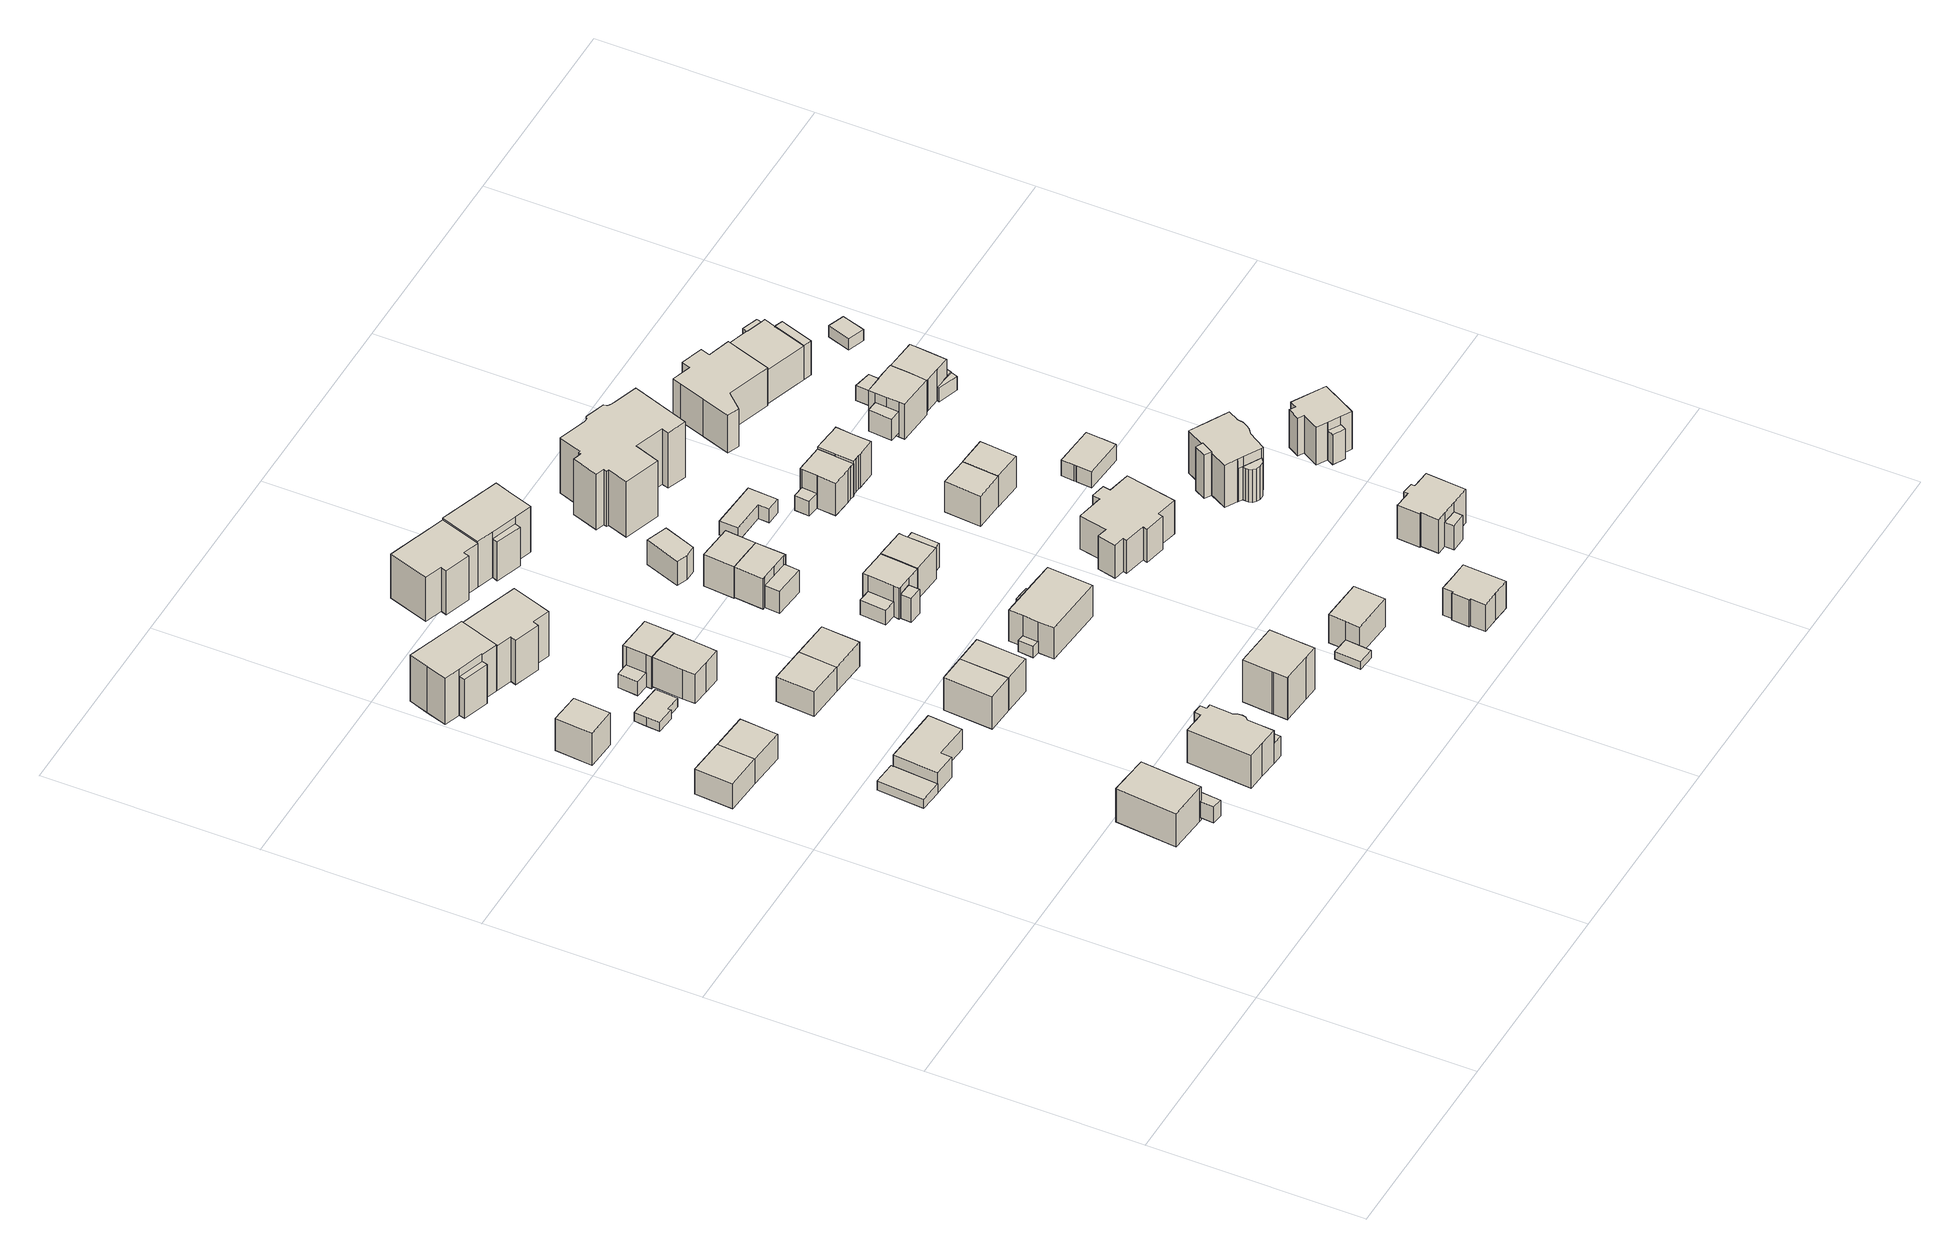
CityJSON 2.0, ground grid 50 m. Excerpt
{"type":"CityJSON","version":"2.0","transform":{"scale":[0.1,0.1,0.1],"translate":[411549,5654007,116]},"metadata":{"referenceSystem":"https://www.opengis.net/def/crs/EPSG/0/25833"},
"CityObjects":{
"building1":{"type":"Building","attributes":{"Dachtyp_tdc":"tdcGableRoof","Gemeindeschluessel":14612000,"Dachneigung":53.79,"QualitaetDacherkennung":85,"Geometrietyp2DReferenz":"3000","measuredHeight":12.22,"function":"31001_9998","roofType":"3100"},"geometry":[{"type":"Solid","lod":"1","boundaries":[[[[0,1,2,3,4,5]],[[6,7,8,9,10,11]],[[5,7,6,0]],[[4,8,7,5]],[[3,9,8,4]],[[2,10,9,3]],[[1,11,10,2]],[[0,6,11,1]]]]}]},
"building2":{"type":"Building","attributes":{"Dachtyp_tdc":"tdcPolyFlatRoof","Gemeindeschluessel":14612000,"Dachneigung":26.45,"QualitaetDacherkennung":61,"Geometrietyp2DReferenz":"3000","measuredHeight":5.01,"function":"31001_9998","roofType":"2100"},"geometry":[{"type":"Solid","lod":"1","boundaries":[[[[12,13,14,15,16,17]],[[18,19,20,21,22,23]],[[17,19,18,12]],[[16,20,19,17]],[[15,21,20,16]],[[14,22,21,15]],[[13,23,22,14]],[[12,18,23,13]]]]}]},
"building3":{"type":"Building","attributes":{"Dachtyp_tdc":"tdcGableRoof","Gemeindeschluessel":14612000,"Dachneigung":49.92,"QualitaetDacherkennung":57,"Geometrietyp2DReferenz":"3000","measuredHeight":9.29,"function":"31001_9998","roofType":"3100"},"geometry":[{"type":"Solid","lod":"1","boundaries":[[[[24,25,26,27]],[[28,29,30,31]],[[27,29,28,24]],[[26,30,29,27]],[[25,31,30,26]],[[24,28,31,25]]]]}]},
"building4":{"type":"Building","attributes":{"Dachtyp_tdc":"tdcPolyFlatRoof","Gemeindeschluessel":14612000,"Dachneigung":0,"QualitaetDacherkennung":80,"Geometrietyp2DReferenz":"3000","measuredHeight":2.48,"function":"31001_9998","roofType":"1000"},"geometry":[{"type":"Solid","lod":"1","boundaries":[[[[32,33,34,35,36]],[[37,38,39,40,41]],[[36,38,37,32]],[[35,39,38,36]],[[34,40,39,35]],[[33,41,40,34]],[[32,37,41,33]]]]}]},
"building5":{"type":"Building","attributes":{"Dachtyp_tdc":"tdcGableRoof","Gemeindeschluessel":14612000,"Dachneigung":51.14,"QualitaetDacherkennung":49,"Geometrietyp2DReferenz":"3000","measuredHeight":9.38,"function":"31001_9998","roofType":"3100"},"geometry":[{"type":"Solid","lod":"1","boundaries":[[[[42,43,44,45]],[[31,46,47,28]],[[45,46,31,42]],[[44,47,46,45]],[[43,28,47,44]],[[42,31,28,43]]]]}]},
"building6":{"type":"Building","attributes":{"Dachtyp_tdc":"tdcGableRoof","Gemeindeschluessel":14612000,"Dachneigung":45.29,"QualitaetDacherkennung":80,"Geometrietyp2DReferenz":"3000","measuredHeight":10.96,"function":"31001_9998","roofType":"3100"},"geometry":[{"type":"Solid","lod":"1","boundaries":[[[[48,49,50,51]],[[52,53,54,55]],[[51,53,52,48]],[[50,54,53,51]],[[49,55,54,50]],[[48,52,55,49]]]]}]},
"building7":{"type":"Building","attributes":{"Dachtyp_tdc":"tdcPolyFlatRoof","Gemeindeschluessel":14612000,"Dachneigung":0,"QualitaetDacherkennung":83,"Geometrietyp2DReferenz":"3000","measuredHeight":5.43,"function":"31001_9998","roofType":"1000"},"geometry":[{"type":"Solid","lod":"1","boundaries":[[[[56,57,58,59,60,61]],[[62,63,64,65,66,67]],[[61,63,62,56]],[[60,64,63,61]],[[59,65,64,60]],[[58,66,65,59]],[[57,67,66,58]],[[56,62,67,57]]]]}]},
"building8":{"type":"Building","attributes":{"Gemeindeschluessel":14612000,"Geometrietyp2DReferenz":"3000","function":"31001_9998","roofType":"9999"},"children":["building8-1","building8-2"]},
"building8-1":{"type":"BuildingPart","attributes":{"Dachtyp_tdc":"tdcPolyFlatRoof","Dachneigung":0,"QualitaetDacherkennung":65,"Geometrietyp2DReferenz":"3000","measuredHeight":5.48,"roofType":"1000"},"parents":["building8"],"geometry":[{"type":"Solid","lod":"1","boundaries":[[[[68,69,70,71]],[[72,73,74,75]],[[71,73,72,68]],[[70,74,73,71]],[[69,75,74,70]],[[68,72,75,69]]]]}]},
"building8-2":{"type":"BuildingPart","attributes":{"Dachtyp_tdc":"tdcGableRoof","Dachneigung":52.62,"QualitaetDacherkennung":82,"Geometrietyp2DReferenz":"3000","measuredHeight":12.32,"roofType":"3100"},"parents":["building8"],"geometry":[{"type":"Solid","lod":"1","boundaries":[[[[76,77,78,79,80,81,82,83,84,85,86,87,88,89,90,91]],[[92,93,94,95,96,97,98,99,72,75,100,101,102,103,104,105]],[[91,93,92,76]],[[90,94,93,91]],[[89,95,94,90]],[[88,96,95,89]],[[87,97,96,88]],[[86,98,97,87]],[[85,99,98,86]],[[84,72,99,85]],[[83,75,72,84]],[[82,100,75,83]],[[81,101,100,82]],[[80,102,101,81]],[[79,103,102,80]],[[78,104,103,79]],[[77,105,104,78]],[[76,92,105,77]]]]}]},
"building9":{"type":"Building","attributes":{"Gemeindeschluessel":14612000,"Geometrietyp2DReferenz":"3000","function":"31001_9998","roofType":"9999"},"children":["building9-1","building9-2"]},
"building9-1":{"type":"BuildingPart","attributes":{"Dachtyp_tdc":"tdcGableRoof","Dachneigung":35.6,"QualitaetDacherkennung":78,"Geometrietyp2DReferenz":"3000","measuredHeight":14.35,"roofType":"3100"},"parents":["building9"],"geometry":[{"type":"Solid","lod":"1","boundaries":[[[[106,107,108,109,110,111,112,113,114]],[[115,116,117,118,119,120,121,122,123]],[[114,116,115,106]],[[113,117,116,114]],[[112,118,117,113]],[[111,119,118,112]],[[110,120,119,111]],[[109,121,120,110]],[[108,122,121,109]],[[107,123,122,108]],[[106,115,123,107]]]]}]},
"building9-2":{"type":"BuildingPart","attributes":{"Dachtyp_tdc":"tdcFreeFormRoof","Dachneigung":43.05,"QualitaetDacherkennung":16,"Geometrietyp2DReferenz":"3000","measuredHeight":10.93,"roofType":"5000"},"parents":["building9"],"geometry":[{"type":"Solid","lod":"1","boundaries":[[[[124,125,126,127,128]],[[123,129,130,116,115]],[[128,129,123,124]],[[127,130,129,128]],[[126,116,130,127]],[[125,115,116,126]],[[124,123,115,125]]]]}]},
"building10":{"type":"Building","attributes":{"Dachtyp_tdc":"tdcGableRoof","Gemeindeschluessel":14612000,"Dachneigung":24.31,"QualitaetDacherkennung":73,"Geometrietyp2DReferenz":"3000","measuredHeight":3.1,"function":"31001_9998","roofType":"3100"},"geometry":[{"type":"Solid","lod":"1","boundaries":[[[[131,132,133,134,135,136,137,138]],[[139,140,141,142,143,144,145,146]],[[138,140,139,131]],[[137,141,140,138]],[[136,142,141,137]],[[135,143,142,136]],[[134,144,143,135]],[[133,145,144,134]],[[132,146,145,133]],[[131,139,146,132]]]]}]},
"building11":{"type":"Building","attributes":{"Dachtyp_tdc":"tdcPolyFlatRoof","Gemeindeschluessel":14612000,"Dachneigung":0,"QualitaetDacherkennung":54,"Geometrietyp2DReferenz":"3000","measuredHeight":8.8,"function":"31001_9998","roofType":"1000"},"geometry":[{"type":"Solid","lod":"1","boundaries":[[[[147,148,149,150]],[[151,152,153,154]],[[150,152,151,147]],[[149,153,152,150]],[[148,154,153,149]],[[147,151,154,148]]]]}]},
"building12":{"type":"Building","attributes":{"Dachtyp_tdc":"tdcGableRoof","Gemeindeschluessel":14612000,"Dachneigung":48.88,"QualitaetDacherkennung":56,"Geometrietyp2DReferenz":"3000","measuredHeight":9.23,"function":"31001_9998","roofType":"3100"},"geometry":[{"type":"Solid","lod":"1","boundaries":[[[[155,156,157,158]],[[159,160,161,162]],[[158,160,159,155]],[[157,161,160,158]],[[156,162,161,157]],[[155,159,162,156]]]]}]},
"building13":{"type":"Building","attributes":{"Dachtyp_tdc":"tdcGableRoof","Gemeindeschluessel":14612000,"Dachneigung":45.02,"QualitaetDacherkennung":66,"Geometrietyp2DReferenz":"3000","measuredHeight":10.17,"function":"31001_9998","roofType":"3100"},"geometry":[{"type":"Solid","lod":"1","boundaries":[[[[163,164,165,166,167,168,169,170]],[[171,172,173,174,175,176,177,178]],[[170,172,171,163]],[[169,173,172,170]],[[168,174,173,169]],[[167,175,174,168]],[[166,176,175,167]],[[165,177,176,166]],[[164,178,177,165]],[[163,171,178,164]]]]}]},
"building14":{"type":"Building","attributes":{"Dachtyp_tdc":"tdcFreeFormRoof","Gemeindeschluessel":14612000,"Dachneigung":35.38,"QualitaetDacherkennung":71,"Geometrietyp2DReferenz":"3000","measuredHeight":14.35,"function":"31001_9998","roofType":"5000"},"geometry":[{"type":"Solid","lod":"1","boundaries":[[[[179,180,181,182,183,184,185,186]],[[120,187,188,189,190,191,192,122]],[[186,187,120,179]],[[185,188,187,186]],[[184,189,188,185]],[[183,190,189,184]],[[182,191,190,183]],[[181,192,191,182]],[[180,122,192,181]],[[179,120,122,180]]]]}]},
"building15":{"type":"Building","attributes":{"Gemeindeschluessel":14612000,"Geometrietyp2DReferenz":"3000","function":"31001_9998","roofType":"9999"},"children":["building15-1","building15-2"]},
"building15-1":{"type":"BuildingPart","attributes":{"Dachtyp_tdc":"tdcPolyFlatRoof","Dachneigung":0,"QualitaetDacherkennung":78,"Geometrietyp2DReferenz":"3000","measuredHeight":3.63,"roofType":"1000"},"parents":["building15"],"geometry":[{"type":"Solid","lod":"1","boundaries":[[[[193,194,195,196]],[[197,198,199,200]],[[196,198,197,193]],[[195,199,198,196]],[[194,200,199,195]],[[193,197,200,194]]]]}]},
"building15-2":{"type":"BuildingPart","attributes":{"Dachtyp_tdc":"tdcGableRoof","Dachneigung":45.47,"QualitaetDacherkennung":82,"Geometrietyp2DReferenz":"3000","measuredHeight":10.78,"roofType":"3100"},"parents":["building15"],"geometry":[{"type":"Solid","lod":"1","boundaries":[[[[201,202,203,204,205,206]],[[200,207,208,209,210,197]],[[206,207,200,201]],[[205,208,207,206]],[[204,209,208,205]],[[203,210,209,204]],[[202,197,210,203]],[[201,200,197,202]]]]}]},
"building16":{"type":"Building","attributes":{"Dachtyp_tdc":"tdcPolyFlatRoof","Gemeindeschluessel":14612000,"Dachneigung":0,"QualitaetDacherkennung":52,"Geometrietyp2DReferenz":"3000","measuredHeight":8.8,"function":"31001_9998","roofType":"1000"},"geometry":[{"type":"Solid","lod":"1","boundaries":[[[[211,147,150,212]],[[213,214,152,151]],[[212,214,213,211]],[[150,152,214,212]],[[147,151,152,150]],[[211,213,151,147]]]]}]},
"building17":{"type":"Building","attributes":{"Dachtyp_tdc":"tdcGableRoof","Gemeindeschluessel":14612000,"Dachneigung":11.8,"QualitaetDacherkennung":60,"Geometrietyp2DReferenz":"3000","measuredHeight":12.01,"function":"31001_9998","roofType":"3100"},"geometry":[{"type":"Solid","lod":"1","boundaries":[[[[215,216,217,218,219,220,221,222,223,224]],[[225,226,227,228,229,230,231,232,233,234]],[[224,226,225,215]],[[223,227,226,224]],[[222,228,227,223]],[[221,229,228,222]],[[220,230,229,221]],[[219,231,230,220]],[[218,232,231,219]],[[217,233,232,218]],[[216,234,233,217]],[[215,225,234,216]]]]}]},
"building18":{"type":"Building","attributes":{"Dachtyp_tdc":"tdcGableRoof","Gemeindeschluessel":14612000,"Dachneigung":49.53,"QualitaetDacherkennung":51,"Geometrietyp2DReferenz":"3000","measuredHeight":9.2,"function":"31001_9998","roofType":"3100"},"geometry":[{"type":"Solid","lod":"1","boundaries":[[[[156,155,235,236]],[[162,237,238,159]],[[236,237,162,156]],[[235,238,237,236]],[[155,159,238,235]],[[156,162,159,155]]]]}]},
"building19":{"type":"Building","attributes":{"Dachtyp_tdc":"tdcPolyFlatRoof","Gemeindeschluessel":14612000,"Dachneigung":0,"QualitaetDacherkennung":90,"Geometrietyp2DReferenz":"3000","measuredHeight":2.01,"function":"31001_9998","roofType":"1000"},"geometry":[{"type":"Solid","lod":"1","boundaries":[[[[239,240,241,242,243]],[[244,245,246,247,248]],[[243,245,244,239]],[[242,246,245,243]],[[241,247,246,242]],[[240,248,247,241]],[[239,244,248,240]]]]}]},
"building20":{"type":"Building","attributes":{"Dachtyp_tdc":"tdcFreeFormRoof","Gemeindeschluessel":14612000,"Dachneigung":35.15,"QualitaetDacherkennung":72,"Geometrietyp2DReferenz":"3000","measuredHeight":14.2,"function":"31001_9998","roofType":"5000"},"geometry":[{"type":"Solid","lod":"1","boundaries":[[[[249,250,251,252,253,254,255,256]],[[257,258,259,260,261,262,263,264]],[[256,258,257,249]],[[255,259,258,256]],[[254,260,259,255]],[[253,261,260,254]],[[252,262,261,253]],[[251,263,262,252]],[[250,264,263,251]],[[249,257,264,250]]]]}]},
"building21":{"type":"Building","attributes":{"Gemeindeschluessel":14612000,"Geometrietyp2DReferenz":"3000","function":"31001_9998","roofType":"9999"},"children":["building21-1","building21-2","building21-3"]},
"building21-1":{"type":"BuildingPart","attributes":{"Dachtyp_tdc":"tdcGableRoof","Dachneigung":18.6,"QualitaetDacherkennung":39,"Geometrietyp2DReferenz":"3000","measuredHeight":4.68,"roofType":"3100"},"parents":["building21"],"geometry":[{"type":"Solid","lod":"1","boundaries":[[[[265,266,267,268,269,270,271,272]],[[273,274,275,276,277,278,279,280]],[[272,274,273,265]],[[271,275,274,272]],[[270,276,275,271]],[[269,277,276,270]],[[268,278,277,269]],[[267,279,278,268]],[[266,280,279,267]],[[265,273,280,266]]]]}]},
"building21-2":{"type":"BuildingPart","attributes":{"Dachtyp_tdc":"tdcHipRoof","Dachneigung":37.77,"QualitaetDacherkennung":78,"Geometrietyp2DReferenz":"3000","measuredHeight":10.48,"roofType":"3200"},"parents":["building21"],"geometry":[{"type":"Solid","lod":"1","boundaries":[[[[281,282,283,284,285,286,287,288]],[[278,289,290,291,292,293,294,280]],[[287,289,278,288]],[[286,290,289,287]],[[285,291,290,286]],[[284,292,291,285]],[[283,293,292,284]],[[282,294,293,283]],[[281,280,294,282]],[[288,278,280,281]]]]}]},
"building21-3":{"type":"BuildingPart","attributes":{"Dachtyp_tdc":"tdcPolyFlatRoof","Dachneigung":0,"QualitaetDacherkennung":73,"Geometrietyp2DReferenz":"3000","measuredHeight":3.02,"roofType":"1000"},"parents":["building21"],"geometry":[{"type":"Solid","lod":"1","boundaries":[[[[295,296,297,298]],[[299,300,293,292]],[[298,300,299,295]],[[297,293,300,298]],[[296,292,293,297]],[[295,299,292,296]]]]}]},
"building22":{"type":"Building","attributes":{"Dachtyp_tdc":"tdcFreeFormRoof","Gemeindeschluessel":14612000,"Dachneigung":44.25,"QualitaetDacherkennung":89,"Geometrietyp2DReferenz":"3000","measuredHeight":9.63,"function":"31001_9998","roofType":"5000"},"geometry":[{"type":"Solid","lod":"1","boundaries":[[[[301,302,303,304,305]],[[306,307,308,309,310]],[[305,307,306,301]],[[304,308,307,305]],[[303,309,308,304]],[[302,310,309,303]],[[301,306,310,302]]]]}]},
"building23":{"type":"Building","attributes":{"Dachtyp_tdc":"tdcPolyFlatRoof","Gemeindeschluessel":14612000,"Dachneigung":0,"QualitaetDacherkennung":84,"Geometrietyp2DReferenz":"3000","measuredHeight":4.03,"function":"31001_9998","roofType":"1000"},"geometry":[{"type":"Solid","lod":"1","boundaries":[[[[311,312,313,314]],[[315,316,317,318]],[[314,316,315,311]],[[313,317,316,314]],[[312,318,317,313]],[[311,315,318,312]]]]}]},
"building24":{"type":"Building","attributes":{"Gemeindeschluessel":14612000,"Geometrietyp2DReferenz":"3000","function":"31001_9998","roofType":"9999"},"children":["building24-1","building24-2"]},
"building24-1":{"type":"BuildingPart","attributes":{"Dachtyp_tdc":"tdcPolyFlatRoof","Dachneigung":7.79,"QualitaetDacherkennung":82,"Geometrietyp2DReferenz":"3000","measuredHeight":6.69,"roofType":"2100"},"parents":["building24"],"geometry":[{"type":"Solid","lod":"1","boundaries":[[[[319,320,321,322]],[[323,324,325,326]],[[322,324,323,319]],[[321,325,324,322]],[[320,326,325,321]],[[319,323,326,320]]]]}]},
"building24-2":{"type":"BuildingPart","attributes":{"Dachtyp_tdc":"tdcGableRoof","Dachneigung":45.52,"QualitaetDacherkennung":82,"Geometrietyp2DReferenz":"3000","measuredHeight":10.55,"roofType":"3100"},"parents":["building24"],"geometry":[{"type":"Solid","lod":"1","boundaries":[[[[327,328,329,330,331,332,333,334]],[[323,326,335,316,315,336,337,338]],[[334,326,323,327]],[[333,335,326,334]],[[332,316,335,333]],[[331,315,316,332]],[[330,336,315,331]],[[329,337,336,330]],[[328,338,337,329]],[[327,323,338,328]]]]}]},
"building25":{"type":"Building","attributes":{"Gemeindeschluessel":14612000,"Geometrietyp2DReferenz":"3000","function":"31001_9998","roofType":"9999"},"children":["building25-1","building25-2"]},
"building25-1":{"type":"BuildingPart","attributes":{"Dachtyp_tdc":"tdcGableRoof","Dachneigung":45.27,"QualitaetDacherkennung":86,"Geometrietyp2DReferenz":"3000","measuredHeight":10.41,"roofType":"3100"},"parents":["building25"],"geometry":[{"type":"Solid","lod":"1","boundaries":[[[[339,340,341,342,343,344,345,346]],[[347,348,349,350,351,352,353,354]],[[346,348,347,339]],[[345,349,348,346]],[[344,350,349,345]],[[343,351,350,344]],[[342,352,351,343]],[[341,353,352,342]],[[340,354,353,341]],[[339,347,354,340]]]]}]},
"building25-2":{"type":"BuildingPart","attributes":{"Dachtyp_tdc":"tdcPolyFlatRoof","Dachneigung":0,"QualitaetDacherkennung":53,"Geometrietyp2DReferenz":"3000","measuredHeight":5.99,"roofType":"1000"},"parents":["building25"],"geometry":[{"type":"Solid","lod":"1","boundaries":[[[[355,356,357,358]],[[352,359,360,354]],[[357,359,352,358]],[[356,360,359,357]],[[355,354,360,356]],[[358,352,354,355]]]]}]},
"building26":{"type":"Building","attributes":{"Gemeindeschluessel":14612000,"Geometrietyp2DReferenz":"3000","function":"31001_9998","roofType":"9999"},"children":["building26-1","building26-2"]},
"building26-1":{"type":"BuildingPart","attributes":{"Dachtyp_tdc":"tdcFreeFormRoof","Dachneigung":45.77,"QualitaetDacherkennung":17,"Geometrietyp2DReferenz":"3000","measuredHeight":10.85,"roofType":"5000"},"parents":["building26"],"geometry":[{"type":"Solid","lod":"1","boundaries":[[[[361,362,363,364]],[[365,366,367,368]],[[364,366,365,361]],[[363,367,366,364]],[[362,368,367,363]],[[361,365,368,362]]]]}]},
"building26-2":{"type":"BuildingPart","attributes":{"Dachtyp_tdc":"tdcGableRoof","Dachneigung":35.61,"QualitaetDacherkennung":76,"Geometrietyp2DReferenz":"3000","measuredHeight":14.24,"roofType":"3100"},"parents":["building26"],"geometry":[{"type":"Solid","lod":"1","boundaries":[[[[369,370,371,372,373,374,375,376]],[[368,257,377,264,378,379,380,365]],[[376,368,365,369]],[[375,257,368,376]],[[374,377,257,375]],[[373,264,377,374]],[[372,378,264,373]],[[371,379,378,372]],[[370,380,379,371]],[[369,365,380,370]]]]}]},
"building27":{"type":"Building","attributes":{"Dachtyp_tdc":"tdcGableRoof","Gemeindeschluessel":14612000,"Dachneigung":45.57,"QualitaetDacherkennung":78,"Geometrietyp2DReferenz":"3000","measuredHeight":10.65,"function":"31001_9998","roofType":"3100"},"geometry":[{"type":"Solid","lod":"1","boundaries":[[[[346,344,381,382]],[[383,384,385,386]],[[382,384,383,346]],[[381,385,384,382]],[[344,386,385,381]],[[346,383,386,344]]]]}]},
"building28":{"type":"Building","attributes":{"Dachtyp_tdc":"tdcGableRoof","Gemeindeschluessel":14612000,"Dachneigung":51.76,"QualitaetDacherkennung":92,"Geometrietyp2DReferenz":"3000","measuredHeight":10.17,"function":"31001_9998","roofType":"3100"},"geometry":[{"type":"Solid","lod":"1","boundaries":[[[[387,388,389,390,391,392,393,394,395,396]],[[397,398,399,400,401,402,403,404,405,406]],[[396,398,397,387]],[[395,399,398,396]],[[394,400,399,395]],[[393,401,400,394]],[[392,402,401,393]],[[391,403,402,392]],[[390,404,403,391]],[[389,405,404,390]],[[388,406,405,389]],[[387,397,406,388]]]]}]},
"building29":{"type":"Building","attributes":{"Dachtyp_tdc":"tdcFreeFormRoof","Gemeindeschluessel":14612000,"Dachneigung":57.82,"QualitaetDacherkennung":6,"Geometrietyp2DReferenz":"3000","measuredHeight":10.68,"function":"31001_9998","roofType":"5000"},"geometry":[{"type":"Solid","lod":"1","boundaries":[[[[407,408,409,410,411]],[[412,413,414,415,416]],[[411,413,412,407]],[[410,414,413,411]],[[409,415,414,410]],[[408,416,415,409]],[[407,412,416,408]]]]}]},
"building30":{"type":"Building","attributes":{"Gemeindeschluessel":14612000,"Geometrietyp2DReferenz":"3000","function":"31001_9998","roofType":"9999"},"children":["building30-1","building30-2"]},
"building30-1":{"type":"BuildingPart","attributes":{"Dachtyp_tdc":"tdcPolyFlatRoof","Dachneigung":4.52,"QualitaetDacherkennung":73,"Geometrietyp2DReferenz":"3000","measuredHeight":6.61,"roofType":"2100"},"parents":["building30"],"geometry":[{"type":"Solid","lod":"1","boundaries":[[[[417,418,419,420]],[[421,422,423,424]],[[420,422,421,417]],[[419,423,422,420]],[[418,424,423,419]],[[417,421,424,418]]]]}]},
"building30-2":{"type":"BuildingPart","attributes":{"Dachtyp_tdc":"tdcGableRoof","Dachneigung":43.46,"QualitaetDacherkennung":81,"Geometrietyp2DReferenz":"3000","measuredHeight":10.52,"roofType":"3100"},"parents":["building30"],"geometry":[{"type":"Solid","lod":"1","boundaries":[[[[425,426,427,428,429,430,431,432]],[[433,338,434,337,435,423,436,422]],[[432,338,433,425]],[[431,434,338,432]],[[430,337,434,431]],[[429,435,337,430]],[[428,423,435,429]],[[427,436,423,428]],[[426,422,436,427]],[[425,433,422,426]]]]}]},
"building31":{"type":"Building","attributes":{"Dachtyp_tdc":"tdcFreeFormRoof","Gemeindeschluessel":14612000,"Dachneigung":40.37,"QualitaetDacherkennung":53,"Geometrietyp2DReferenz":"3000","measuredHeight":11.63,"function":"31001_9998","roofType":"5000"},"geometry":[{"type":"Solid","lod":"1","boundaries":[[[[437,438,439,440,441,442,443,444,445,446,447,448,449,450,451,452]],[[453,454,455,456,457,458,459,460,461,462,463,464,465,466,467,468]],[[452,454,453,437]],[[451,455,454,452]],[[450,456,455,451]],[[449,457,456,450]],[[448,458,457,449]],[[447,459,458,448]],[[446,460,459,447]],[[445,461,460,446]],[[444,462,461,445]],[[443,463,462,444]],[[442,464,463,443]],[[441,465,464,442]],[[440,466,465,441]],[[439,467,466,440]],[[438,468,467,439]],[[437,453,468,438]]]]}]},
"building32":{"type":"Building","attributes":{"Dachtyp_tdc":"tdcFreeFormRoof","Gemeindeschluessel":14612000,"Dachneigung":48.55,"QualitaetDacherkennung":12,"Geometrietyp2DReferenz":"3000","measuredHeight":4.95,"function":"31001_9998","roofType":"5000"},"geometry":[{"type":"Solid","lod":"1","boundaries":[[[[469,470,471,472,473,474]],[[475,476,477,478,479,480]],[[474,476,475,469]],[[473,477,476,474]],[[472,478,477,473]],[[471,479,478,472]],[[470,480,479,471]],[[469,475,480,470]]]]}]},
"building33":{"type":"Building","attributes":{"Dachtyp_tdc":"tdcFreeFormRoof","Gemeindeschluessel":14612000,"Dachneigung":39.3,"QualitaetDacherkennung":33,"Geometrietyp2DReferenz":"3000","measuredHeight":17.76,"function":"31001_9998","roofType":"5000"},"geometry":[{"type":"Solid","lod":"1","boundaries":[[[[481,482,483,484,485,486,487,488,489,490,491,492,493,494,495,496,497,498,499,500,501,502]],[[503,504,505,506,507,508,509,510,511,512,513,514,515,516,517,518,519,520,521,522,523,524]],[[502,504,503,481]],[[501,505,504,502]],[[500,506,505,501]],[[499,507,506,500]],[[498,508,507,499]],[[497,509,508,498]],[[496,510,509,497]],[[495,511,510,496]],[[494,512,511,495]],[[493,513,512,494]],[[492,514,513,493]],[[491,515,514,492]],[[490,516,515,491]],[[489,517,516,490]],[[488,518,517,489]],[[487,519,518,488]],[[486,520,519,487]],[[485,521,520,486]],[[484,522,521,485]],[[483,523,522,484]],[[482,524,523,483]],[[481,503,524,482]]]]}]},
"building34":{"type":"Building","attributes":{"Gemeindeschluessel":14612000,"Geometrietyp2DReferenz":"3000","function":"31001_9998","roofType":"9999"},"children":["building34-1","building34-2"]},
"building34-1":{"type":"BuildingPart","attributes":{"Dachtyp_tdc":"tdcGableRoof","Dachneigung":38.84,"QualitaetDacherkennung":16,"Geometrietyp2DReferenz":"3000","measuredHeight":7.66,"roofType":"3100"},"parents":["building34"],"geometry":[{"type":"Solid","lod":"1","boundaries":[[[[525,526,527,528]],[[529,530,531,532]],[[528,530,529,525]],[[527,531,530,528]],[[526,532,531,527]],[[525,529,532,526]]]]}]},
"building34-2":{"type":"BuildingPart","attributes":{"Dachtyp_tdc":"tdcHipRoof","Dachneigung":34.41,"QualitaetDacherkennung":76,"Geometrietyp2DReferenz":"3000","measuredHeight":11.05,"roofType":"3200"},"parents":["building34"],"geometry":[{"type":"Solid","lod":"1","boundaries":[[[[533,534,535,536,537,538,539,540,541,542,543,544,545]],[[532,546,547,548,549,550,551,552,553,554,555,556,529]],[[544,546,532,545]],[[543,547,546,544]],[[542,548,547,543]],[[541,549,548,542]],[[540,550,549,541]],[[539,551,550,540]],[[538,552,551,539]],[[537,553,552,538]],[[536,554,553,537]],[[535,555,554,536]],[[534,556,555,535]],[[533,529,556,534]],[[545,532,529,533]]]]}]},
"building35":{"type":"Building","attributes":{"Gemeindeschluessel":14612000,"Geometrietyp2DReferenz":"3000","function":"31001_9998","roofType":"9999"},"children":["building35-1","building35-2"]},
"building35-1":{"type":"BuildingPart","attributes":{"Dachtyp_tdc":"tdcGableRoof","Dachneigung":45.02,"QualitaetDacherkennung":83,"Geometrietyp2DReferenz":"3000","measuredHeight":10.95,"roofType":"3100"},"parents":["building35"],"geometry":[{"type":"Solid","lod":"1","boundaries":[[[[557,558,559,560,561,562,563,564,565,566,567]],[[568,569,570,571,572,573,574,575,576,577,578]],[[567,569,568,557]],[[566,570,569,567]],[[565,571,570,566]],[[564,572,571,565]],[[563,573,572,564]],[[562,574,573,563]],[[561,575,574,562]],[[560,576,575,561]],[[559,577,576,560]],[[558,578,577,559]],[[557,568,578,558]]]]}]},
"building35-2":{"type":"BuildingPart","attributes":{"Dachtyp_tdc":"tdcPolyFlatRoof","Dachneigung":0,"QualitaetDacherkennung":62,"Geometrietyp2DReferenz":"3000","measuredHeight":3.99,"roofType":"1000"},"parents":["building35"],"geometry":[{"type":"Solid","lod":"1","boundaries":[[[[579,580,581,582]],[[571,583,584,572]],[[581,583,571,582]],[[580,584,583,581]],[[579,572,584,580]],[[582,571,572,579]]]]}]},
"building36":{"type":"Building","attributes":{"Dachtyp_tdc":"tdcGableRoof","Gemeindeschluessel":14612000,"Dachneigung":45.03,"QualitaetDacherkennung":80,"Geometrietyp2DReferenz":"3000","measuredHeight":10.39,"function":"31001_9998","roofType":"3100"},"geometry":[{"type":"Solid","lod":"1","boundaries":[[[[585,586,587,588]],[[589,590,591,592]],[[588,590,589,585]],[[587,591,590,588]],[[586,592,591,587]],[[585,589,592,586]]]]}]},
"building37":{"type":"Building","attributes":{"Dachtyp_tdc":"tdcGableRoof","Gemeindeschluessel":14612000,"Dachneigung":45.47,"QualitaetDacherkennung":83,"Geometrietyp2DReferenz":"3000","measuredHeight":10.52,"function":"31001_9998","roofType":"3100"},"geometry":[{"type":"Solid","lod":"1","boundaries":[[[[593,594,595,596]],[[597,598,599,600]],[[596,598,597,593]],[[595,599,598,596]],[[594,600,599,595]],[[593,597,600,594]]]]}]},
"building38":{"type":"Building","attributes":{"Dachtyp_tdc":"tdcGableRoof","Gemeindeschluessel":14612000,"Dachneigung":32.53,"QualitaetDacherkennung":49,"Geometrietyp2DReferenz":"3000","measuredHeight":10.34,"function":"31001_9998","roofType":"3100"},"geometry":[{"type":"Solid","lod":"1","boundaries":[[[[601,602,603,604,605,606,607,608,609,610,611,612]],[[613,614,615,616,617,618,619,620,621,622,623,624]],[[612,614,613,601]],[[611,615,614,612]],[[610,616,615,611]],[[609,617,616,610]],[[608,618,617,609]],[[607,619,618,608]],[[606,620,619,607]],[[605,621,620,606]],[[604,622,621,605]],[[603,623,622,604]],[[602,624,623,603]],[[601,613,624,602]]]]}]},
"building39":{"type":"Building","attributes":{"Gemeindeschluessel":14612000,"Geometrietyp2DReferenz":"3000","function":"31001_9998","roofType":"9999"},"children":["building39-1","building39-2","building39-3"]},
"building39-1":{"type":"BuildingPart","attributes":{"Dachtyp_tdc":"tdcPolyFlatRoof","Dachneigung":0,"QualitaetDacherkennung":40,"Geometrietyp2DReferenz":"3000","measuredHeight":8.92,"roofType":"1000"},"parents":["building39"],"geometry":[{"type":"Solid","lod":"1","boundaries":[[[[625,626,627,628,629,630,631,632,633,634,635]],[[636,637,638,639,640,641,642,643,644,645,646]],[[635,637,636,625]],[[634,638,637,635]],[[633,639,638,634]],[[632,640,639,633]],[[631,641,640,632]],[[630,642,641,631]],[[629,643,642,630]],[[628,644,643,629]],[[627,645,644,628]],[[626,646,645,627]],[[625,636,646,626]]]]}]},
"building39-2":{"type":"BuildingPart","attributes":{"Dachtyp_tdc":"tdcGableRoof","Dachneigung":50.28,"QualitaetDacherkennung":63,"Geometrietyp2DReferenz":"3000","measuredHeight":14.91,"roofType":"3100"},"parents":["building39"],"geometry":[{"type":"Solid","lod":"1","boundaries":[[[[647,648,649,650,651,652,653,654,655,656,657,658,659,660,661,662,663]],[[664,665,666,667,668,643,669,642,641,670,671,672,673,674,675,676,677]],[[663,665,664,647]],[[662,666,665,663]],[[661,667,666,662]],[[660,668,667,661]],[[659,643,668,660]],[[658,669,643,659]],[[657,642,669,658]],[[656,641,642,657]],[[655,670,641,656]],[[654,671,670,655]],[[653,672,671,654]],[[652,673,672,653]],[[651,674,673,652]],[[650,675,674,651]],[[649,676,675,650]],[[648,677,676,649]],[[647,664,677,648]]]]}]},
"building39-3":{"type":"BuildingPart","attributes":{"Dachtyp_tdc":"tdcPolyFlatRoof","Dachneigung":40.84,"QualitaetDacherkennung":26,"Geometrietyp2DReferenz":"3000","measuredHeight":12.59,"roofType":"2100"},"parents":["building39"],"geometry":[{"type":"Solid","lod":"1","boundaries":[[[[678,679,680,681]],[[672,682,683,673]],[[681,682,672,678]],[[680,683,682,681]],[[679,673,683,680]],[[678,672,673,679]]]]}]},
"building40":{"type":"Building","attributes":{"Dachtyp_tdc":"tdcGableRoof","Gemeindeschluessel":14612000,"Dachneigung":30.03,"QualitaetDacherkennung":85,"Geometrietyp2DReferenz":"3000","measuredHeight":5.29,"function":"31001_9998","roofType":"3100"},"geometry":[{"type":"Solid","lod":"1","boundaries":[[[[684,685,686,687,688,689,690,691,692,693,694]],[[695,696,697,698,699,700,701,702,703,704,705]],[[694,696,695,684]],[[693,697,696,694]],[[692,698,697,693]],[[691,699,698,692]],[[690,700,699,691]],[[689,701,700,690]],[[688,702,701,689]],[[687,703,702,688]],[[686,704,703,687]],[[685,705,704,686]],[[684,695,705,685]]]]}]},
"building41":{"type":"Building","attributes":{"Dachtyp_tdc":"tdcGableRoof","Gemeindeschluessel":14612000,"Dachneigung":10.98,"QualitaetDacherkennung":32,"Geometrietyp2DReferenz":"3000","measuredHeight":6,"function":"31001_9998","roofType":"3100"},"geometry":[{"type":"Solid","lod":"1","boundaries":[[[[706,707,708,709]],[[710,711,712,713]],[[709,711,710,706]],[[708,712,711,709]],[[707,713,712,708]],[[706,710,713,707]]]]}]},
"building42":{"type":"Building","attributes":{"Dachtyp_tdc":"tdcFreeFormRoof","Gemeindeschluessel":14612000,"Dachneigung":44.67,"QualitaetDacherkennung":56,"Geometrietyp2DReferenz":"3000","measuredHeight":15.25,"function":"31001_9998","roofType":"5000"},"geometry":[{"type":"Solid","lod":"1","boundaries":[[[[714,715,716,717,718,719,720,721,722,723,724,725]],[[726,727,728,729,730,731,732,733,734,735,736,737]],[[725,727,726,714]],[[724,728,727,725]],[[723,729,728,724]],[[722,730,729,723]],[[721,731,730,722]],[[720,732,731,721]],[[719,733,732,720]],[[718,734,733,719]],[[717,735,734,718]],[[716,736,735,717]],[[715,737,736,716]],[[714,726,737,715]]]]}]},
"building43":{"type":"Building","attributes":{"Gemeindeschluessel":14612000,"Geometrietyp2DReferenz":"3000","function":"31001_9998","roofType":"9999"},"children":["building43-1","building43-2"]},
"building43-1":{"type":"BuildingPart","attributes":{"Dachtyp_tdc":"tdcHipRoof","Dachneigung":48.81,"QualitaetDacherkennung":65,"Geometrietyp2DReferenz":"3000","measuredHeight":13.66,"roofType":"3200"},"parents":["building43"],"geometry":[{"type":"Solid","lod":"1","boundaries":[[[[738,739,740,741,742,743,744,745,746,747,748]],[[749,750,751,752,753,754,755,756,757,758,759]],[[748,750,749,738]],[[747,751,750,748]],[[746,752,751,747]],[[745,753,752,746]],[[744,754,753,745]],[[743,755,754,744]],[[742,756,755,743]],[[741,757,756,742]],[[740,758,757,741]],[[739,759,758,740]],[[738,749,759,739]]]]}]},
"building43-2":{"type":"BuildingPart","attributes":{"Dachtyp_tdc":"tdcPolyFlatRoof","Dachneigung":38.12,"QualitaetDacherkennung":29,"Geometrietyp2DReferenz":"3000","measuredHeight":8.85,"roofType":"2100"},"parents":["building43"],"geometry":[{"type":"Solid","lod":"1","boundaries":[[[[760,761,762,763,764]],[[765,756,755,754,766]],[[764,756,765,760]],[[763,755,756,764]],[[762,754,755,763]],[[761,766,754,762]],[[760,765,766,761]]]]}]},
"building44":{"type":"Building","attributes":{"Gemeindeschluessel":14612000,"Geometrietyp2DReferenz":"3000","function":"31001_9998","roofType":"9999"},"children":["building44-1","building44-2"]},
"building44-1":{"type":"BuildingPart","attributes":{"Dachtyp_tdc":"tdcGableRoof","Dachneigung":45.57,"QualitaetDacherkennung":81,"Geometrietyp2DReferenz":"3000","measuredHeight":11.64,"roofType":"3100"},"parents":["building44"],"geometry":[{"type":"Solid","lod":"1","boundaries":[[[[767,768,769,770,771,772,773,774,775,776,777]],[[778,779,780,781,782,783,784,785,786,787,788]],[[777,779,778,767]],[[776,780,779,777]],[[775,781,780,776]],[[774,782,781,775]],[[773,783,782,774]],[[772,784,783,773]],[[771,785,784,772]],[[770,786,785,771]],[[769,787,786,770]],[[768,788,787,769]],[[767,778,788,768]]]]}]},
"building44-2":{"type":"BuildingPart","attributes":{"Dachtyp_tdc":"tdcFreeFormRoof","Dachneigung":31.37,"QualitaetDacherkennung":17,"Geometrietyp2DReferenz":"3000","measuredHeight":4.96,"roofType":"5000"},"parents":["building44"],"geometry":[{"type":"Solid","lod":"1","boundaries":[[[[789,790,791,792,793,794,795,796]],[[797,798,799,800,784,801,783,802]],[[796,798,797,789]],[[795,799,798,796]],[[794,800,799,795]],[[793,784,800,794]],[[792,801,784,793]],[[791,783,801,792]],[[790,802,783,791]],[[789,797,802,790]]]]}]},
"building45":{"type":"Building","attributes":{"Gemeindeschluessel":14612000,"Geometrietyp2DReferenz":"3000","function":"31001_9998","roofType":"9999"},"children":["building45-1","building45-2","building45-3"]},
"building45-1":{"type":"BuildingPart","attributes":{"Dachtyp_tdc":"tdcPolyFlatRoof","Dachneigung":6.72,"QualitaetDacherkennung":44,"Geometrietyp2DReferenz":"3000","measuredHeight":8.83,"roofType":"2100"},"parents":["building45"],"geometry":[{"type":"Solid","lod":"1","boundaries":[[[[803,804,805,806,807]],[[808,809,810,811,812]],[[807,809,808,803]],[[806,810,809,807]],[[805,811,810,806]],[[804,812,811,805]],[[803,808,812,804]]]]}]},
"building45-2":{"type":"BuildingPart","attributes":{"Dachtyp_tdc":"tdcPolyFlatRoof","Dachneigung":4.64,"QualitaetDacherkennung":60,"Geometrietyp2DReferenz":"3000","measuredHeight":9.51,"roofType":"2100"},"parents":["building45"],"geometry":[{"type":"Solid","lod":"1","boundaries":[[[[813,814,815,816]],[[817,818,819,820]],[[816,818,817,813]],[[815,819,818,816]],[[814,820,819,815]],[[813,817,820,814]]]]}]},
"building45-3":{"type":"BuildingPart","attributes":{"Dachtyp_tdc":"tdcGableRoof","Dachneigung":10.24,"QualitaetDacherkennung":83,"Geometrietyp2DReferenz":"3000","measuredHeight":9.62,"roofType":"3100"},"parents":["building45"],"geometry":[{"type":"Solid","lod":"1","boundaries":[[[[821,822,823,824,825,826,827,828,829,830]],[[831,832,811,810,809,833,818,834,817,835]],[[830,832,831,821]],[[829,811,832,830]],[[828,810,811,829]],[[827,809,810,828]],[[826,833,809,827]],[[825,818,833,826]],[[824,834,818,825]],[[823,817,834,824]],[[822,835,817,823]],[[821,831,835,822]]]]}]},
"building46":{"type":"Building","attributes":{"Gemeindeschluessel":14612000,"Geometrietyp2DReferenz":"3000","function":"31001_9998","roofType":"9999"},"children":["building46-1","building46-2","building46-3"]},
"building46-1":{"type":"BuildingPart","attributes":{"Dachtyp_tdc":"tdcPolyFlatRoof","Dachneigung":0,"QualitaetDacherkennung":65,"Geometrietyp2DReferenz":"3000","measuredHeight":3.8,"roofType":"1000"},"parents":["building46"],"geometry":[{"type":"Solid","lod":"1","boundaries":[[[[836,837,838,839,840,841]],[[842,843,844,845,846,847]],[[841,843,842,836]],[[840,844,843,841]],[[839,845,844,840]],[[838,846,845,839]],[[837,847,846,838]],[[836,842,847,837]]]]}]},
"building46-2":{"type":"BuildingPart","attributes":{"Dachtyp_tdc":"tdcGableRoof","Dachneigung":44.86,"QualitaetDacherkennung":81,"Geometrietyp2DReferenz":"3000","measuredHeight":10.66,"roofType":"3100"},"parents":["building46"],"geometry":[{"type":"Solid","lod":"1","boundaries":[[[[848,849,850,851,852,853,854,855,856,857,858,859]],[[860,861,862,863,864,865,866,867,847,868,846,869]],[[859,861,860,848]],[[858,862,861,859]],[[857,863,862,858]],[[856,864,863,857]],[[855,865,864,856]],[[854,866,865,855]],[[853,867,866,854]],[[852,847,867,853]],[[851,868,847,852]],[[850,846,868,851]],[[849,869,846,850]],[[848,860,869,849]]]]}]},
"building46-3":{"type":"BuildingPart","attributes":{"Dachtyp_tdc":"tdcPolyFlatRoof","Dachneigung":5.02,"QualitaetDacherkennung":53,"Geometrietyp2DReferenz":"3000","measuredHeight":3.79,"roofType":"2100"},"parents":["building46"],"geometry":[{"type":"Solid","lod":"1","boundaries":[[[[870,871,872,873]],[[874,869,845,875]],[[873,869,874,870]],[[872,845,869,873]],[[871,875,845,872]],[[870,874,875,871]]]]}]},
"building47":{"type":"Building","attributes":{"Dachtyp_tdc":"tdcPolyFlatRoof","Gemeindeschluessel":14612000,"Dachneigung":0,"QualitaetDacherkennung":75,"Geometrietyp2DReferenz":"3000","measuredHeight":3,"function":"31001_9998","roofType":"1000"},"geometry":[{"type":"Solid","lod":"1","boundaries":[[[[876,877,878,879]],[[880,881,882,883]],[[879,881,880,876]],[[878,882,881,879]],[[877,883,882,878]],[[876,880,883,877]]]]}]}
},
"vertices":[
[228,431,214],[214,288,214],[305,280,214],[310,279,214],[313,316,214],[323,422,214],[228,431,124],[323,422,124],[313,316,124],[310,279,124],[305,280,124],[214,288,124],
[305,280,178],[302,247,178],[327,244,178],[333,314,178],[313,316,178],[310,279,178],[305,280,135],[310,279,135],[313,316,135],[333,314,135],[327,244,135],[302,247,135],
[106,1186,89],[112,1274,89],[25,1281,89],[19,1192,89],[106,1186,21],[19,1192,21],[25,1281,21],[112,1274,21],
[205,822,88],[213,927,88],[213,932,88],[159,936,88],[151,827,88],[205,822,63],[151,827,63],[159,936,63],[213,932,63],[213,927,63],
[112,1274,88],[106,1186,88],[195,1179,88],[202,1267,88],[202,1267,21],[195,1179,21],
[34,1601,91],[26,1514,91],[98,1509,91],[105,1595,91],[34,1601,4],[105,1595,4],[98,1509,4],[26,1514,4],
[260,818,118],[262,844,118],[345,837,118],[352,917,118],[213,927,118],[205,822,118],[260,818,64],[205,822,64],[213,927,64],[352,917,64],[345,837,64],[262,844,64],
[534,274,177],[530,225,177],[556,223,177],[560,272,177],[534,274,123],[560,272,123],[556,223,123],[530,225,123],
[531,392,212],[508,394,212],[507,379,212],[497,379,212],[454,383,212],[442,232,212],[485,229,212],[530,225,212],[534,274,212],[535,288,212],[541,295,212],[543,304,212],[542,313,212],[538,322,212],[542,376,212],[530,377,212],[531,392,123],[530,377,123],[542,376,123],[538,322,123],[542,313,123],[543,304,123],[541,295,123],[535,288,123],[485,229,123],[442,232,123],[454,383,123],[497,379,123],[507,379,123],[508,394,123],
[103,1802,129],[103,1801,129],[142,1788,129],[158,1836,129],[174,1883,129],[36,1930,129],[20,1883,129],[4,1835,129],[42,1822,129],[103,1802,4],[42,1822,4],[4,1835,4],[20,1883,4],[36,1930,4],[174,1883,4],[158,1836,4],[142,1788,4],[103,1801,4],
[103,1801,110],[103,1802,110],[42,1822,110],[38,1808,110],[99,1788,110],[99,1788,4],[38,1808,4],
[216,1430,36],[216,1438,36],[254,1435,36],[256,1457,36],[258,1487,36],[177,1494,36],[174,1464,36],[172,1434,36],[216,1430,12],[172,1434,12],[174,1464,12],[177,1494,12],[258,1487,12],[256,1457,12],[254,1435,12],[216,1438,12],
[498,919,154],[433,923,154],[425,809,154],[490,805,154],[498,919,66],[490,805,66],[425,809,66],[433,923,66],
[423,1160,95],[430,1249,95],[342,1256,95],[335,1167,95],[423,1160,29],[335,1167,29],[342,1256,29],[430,1249,29],
[286,1509,92],[279,1436,92],[279,1407,92],[320,1403,92],[361,1400,92],[365,1429,92],[371,1501,92],[329,1505,92],[286,1509,13],[329,1505,13],[371,1501,13],[365,1429,13],[361,1400,13],[320,1403,13],[279,1407,13],[279,1436,13],
[174,1883,124],[142,1788,124],[181,1775,124],[176,1762,124],[237,1741,124],[242,1755,124],[284,1741,124],[316,1835,124],[316,1835,4],[284,1741,4],[242,1755,4],[237,1741,4],[176,1762,4],[181,1775,4],
[287,1522,43],[291,1570,43],[259,1572,43],[255,1525,43],[287,1522,6],[255,1525,6],[259,1572,6],[291,1570,6],
[291,1570,93],[287,1522,93],[286,1509,93],[371,1501,93],[376,1570,93],[291,1577,93],[291,1577,6],[376,1570,6],[371,1501,6],[286,1509,6],
[566,915,154],[558,800,154],[566,915,66],[558,800,66],
[772,289,234],[777,359,234],[671,367,234],[665,297,234],[665,294,234],[663,261,234],[666,261,234],[736,255,234],[769,253,234],[771,286,234],[772,289,121],[771,286,121],[769,253,121],[736,255,121],[666,261,121],[663,261,121],[665,294,121],[665,297,121],[671,367,121],[777,359,121],
[512,1153,95],[519,1242,95],[519,1242,29],[512,1153,29],
[879,180,168],[882,208,168],[885,241,168],[844,245,168],[838,184,168],[879,180,148],[838,184,148],[844,245,148],[885,241,148],[882,208,148],
[404,1962,125],[436,2057,125],[296,2104,125],[264,2009,125],[306,1995,125],[301,1981,125],[362,1961,125],[366,1974,125],[404,1962,6],[366,1974,6],[362,1961,6],[301,1981,6],[306,1995,6],[264,2009,6],[296,2104,6],[436,2057,6],
[741,897,121],[741,887,121],[760,886,121],[780,884,121],[782,912,121],[762,914,121],[745,915,121],[744,897,121],[741,897,78],[744,897,78],[745,915,78],[762,914,78],[782,912,78],[780,884,78],[760,886,78],[741,887,78],
[741,887,162],[667,893,162],[665,860,162],[662,824,162],[659,787,162],[810,775,162],[818,881,162],[780,884,162],[818,881,78],[810,775,78],[659,787,78],[662,824,78],[665,860,78],[667,893,78],
[644,826,108],[662,824,108],[665,860,108],[647,862,108],[644,826,78],[647,862,78],
[882,208,218],[982,200,218],[988,274,218],[888,281,218],[885,241,218],[882,208,142],[885,241,142],[888,281,142],[988,274,142],[982,200,142],
[677,1216,75],[647,1219,75],[642,1159,75],[672,1156,75],[677,1216,35],[672,1156,35],[642,1159,35],[647,1219,35],
[706,1139,100],[674,1141,100],[672,1116,100],[704,1113,100],[706,1139,35],[704,1113,35],[672,1116,35],[674,1141,35],
[706,1139,118],[740,1136,118],[747,1223,118],[678,1229,118],[677,1216,118],[672,1156,118],[670,1142,118],[674,1141,118],[670,1142,35],[678,1229,35],[747,1223,35],[740,1136,35],
[593,1411,98],[599,1411,98],[637,1408,98],[674,1405,98],[679,1404,98],[684,1474,98],[643,1477,98],[599,1480,98],[593,1411,16],[599,1480,16],[643,1477,16],[684,1474,16],[679,1404,16],[674,1405,16],[637,1408,16],[599,1411,16],
[599,1411,76],[596,1375,76],[671,1369,76],[674,1405,76],[671,1369,16],[596,1375,16],
[505,1928,111],[444,1948,111],[439,1935,111],[500,1914,111],[505,1928,6],[500,1914,6],[439,1935,6],[444,1948,6],
[505,1928,130],[547,1914,130],[563,1961,130],[579,2008,130],[436,2057,130],[420,2009,130],[404,1962,130],[444,1948,130],[420,2009,6],[579,2008,6],[563,1961,6],[547,1914,6],
[690,1545,98],[605,1552,98],[599,1480,13],[605,1552,13],[690,1545,13],[684,1474,13],
[1045,42,228],[1049,41,228],[1047,6,228],[1088,4,228],[1129,1,228],[1135,101,228],[1094,103,228],[1053,106,228],[1052,82,228],[1048,83,228],[1045,42,155],[1048,83,155],[1052,82,155],[1053,106,155],[1094,103,155],[1135,101,155],[1129,1,155],[1088,4,155],[1047,6,155],[1049,41,155],
[589,1604,72],[614,1594,72],[641,1593,72],[669,1669,72],[619,1687,72],[589,1604,6],[619,1687,6],[669,1669,6],[641,1593,6],[614,1594,6],
[847,1141,100],[852,1205,100],[817,1207,100],[813,1143,100],[847,1141,35],[813,1143,35],[817,1207,35],[852,1205,35],
[812,1130,119],[813,1143,119],[815,1175,119],[817,1207,119],[818,1217,119],[747,1223,119],[744,1181,119],[740,1136,119],[812,1130,35],[744,1181,35],[818,1217,35],[815,1175,35],
[920,779,181],[946,774,181],[944,765,181],[995,754,181],[992,743,181],[1041,733,181],[1044,744,181],[1095,733,181],[1119,852,181],[1065,863,181],[1068,881,181],[1035,888,181],[1031,870,181],[968,883,181],[955,817,181],[930,823,181],[920,779,91],[930,823,91],[955,817,91],[968,883,91],[1031,870,91],[1035,888,91],[1068,881,91],[1065,863,91],[1119,852,91],[1095,733,91],[1044,744,91],[1041,733,91],[992,743,91],[995,754,91],[944,765,91],[946,774,91],
[876,1587,48],[760,1594,48],[758,1551,48],[839,1546,48],[838,1520,48],[872,1518,48],[876,1587,11],[872,1518,11],[838,1520,11],[839,1546,11],[758,1551,11],[760,1594,11],
[877,1896,151],[869,1901,151],[867,1910,151],[820,1925,151],[813,1921,151],[805,1921,151],[739,1943,151],[720,1889,151],[716,1890,151],[713,1884,151],[693,1890,151],[672,1828,151],[692,1821,151],[690,1814,151],[695,1812,151],[679,1764,151],[764,1735,151],[785,1795,151],[855,1771,151],[850,1755,151],[895,1739,151],[942,1874,151],[877,1896,1],[942,1874,1],[895,1739,1],[850,1755,1],[855,1771,1],[785,1795,1],[764,1735,1],[679,1764,1],[695,1812,1],[690,1814,1],[692,1821,1],[672,1828,1],[693,1890,1],[713,1884,1],[716,1890,1],[720,1889,1],[739,1943,1],[805,1921,1],[813,1921,1],[820,1925,1],[867,1910,1],[869,1901,1],
[1296,202,202],[1259,205,202],[1258,183,202],[1294,181,202],[1296,202,137],[1294,181,137],[1258,183,137],[1259,205,137],
[1296,202,228],[1342,199,228],[1349,292,228],[1305,295,228],[1306,304,228],[1278,307,228],[1278,297,228],[1242,300,228],[1238,301,228],[1234,248,228],[1238,248,228],[1235,206,228],[1259,205,228],[1235,206,137],[1238,248,137],[1234,248,137],[1238,301,137],[1242,300,137],[1278,297,137],[1278,307,137],[1306,304,137],[1305,295,137],[1349,292,137],[1342,199,137],
[953,1401,109],[966,1400,109],[976,1399,109],[980,1442,109],[980,1443,109],[983,1484,109],[915,1489,109],[914,1484,109],[911,1449,109],[910,1447,109],[907,1405,109],[953,1401,21],[907,1405,21],[910,1447,21],[911,1449,21],[914,1484,21],[915,1489,21],[983,1484,21],[980,1443,21],[980,1442,21],[976,1399,21],[966,1400,21],
[914,1484,61],[885,1486,61],[882,1452,61],[911,1449,61],[882,1452,21],[885,1486,21],
[1058,1113,124],[1065,1197,124],[995,1203,124],[988,1118,124],[1058,1113,42],[988,1118,42],[995,1203,42],[1065,1197,42],
[1065,1197,125],[1058,1113,125],[1128,1107,125],[1135,1192,125],[1065,1197,41],[1135,1192,41],[1128,1107,41],[1058,1113,41],
[1001,1397,115],[1046,1394,115],[1049,1437,115],[1053,1478,115],[1049,1478,115],[1035,1479,115],[1027,1480,115],[983,1484,115],[980,1443,115],[976,1399,115],[987,1398,115],[997,1398,115],[1001,1397,25],[997,1398,25],[987,1398,25],[976,1399,25],[980,1443,25],[983,1484,25],[1027,1480,25],[1035,1479,25],[1049,1478,25],[1053,1478,25],[1049,1437,25],[1046,1394,25],
[1250,626,186],[1260,622,186],[1271,622,186],[1278,626,186],[1284,631,186],[1233,659,186],[1234,659,186],[1243,653,186],[1242,646,186],[1242,639,186],[1245,632,186],[1250,626,97],[1245,632,97],[1242,639,97],[1242,646,97],[1243,653,97],[1234,659,97],[1233,659,97],[1284,631,97],[1278,626,97],[1271,622,97],[1260,622,97],
[1338,701,212],[1340,714,212],[1354,739,212],[1309,763,212],[1266,787,212],[1242,743,212],[1226,715,212],[1227,715,212],[1205,675,212],[1234,659,212],[1233,659,212],[1246,652,212],[1284,631,212],[1288,629,212],[1315,672,212],[1325,680,212],[1333,690,212],[1338,701,97],[1333,690,97],[1325,680,97],[1315,672,97],[1288,629,97],[1246,652,97],[1205,675,97],[1227,715,97],[1226,715,97],[1242,743,97],[1266,787,97],[1309,763,97],[1354,739,97],[1340,714,97],
[1226,715,215],[1242,743,215],[1226,751,215],[1211,724,215],[1211,724,97],[1226,751,97],
[1188,967,90],[1285,960,90],[1288,994,90],[1288,996,90],[1291,1031,90],[1254,1034,90],[1197,1038,90],[1194,1039,90],[1191,1008,90],[1191,1004,90],[1191,1002,90],[1188,967,47],[1191,1002,47],[1191,1004,47],[1191,1008,47],[1194,1039,47],[1197,1038,47],[1254,1034,47],[1291,1031,47],[1288,996,47],[1288,994,47],[1285,960,47],
[1153,1454,91],[1149,1399,91],[1176,1397,91],[1180,1452,91],[1153,1454,34],[1180,1452,34],[1176,1397,34],[1149,1399,34],
[1052,1717,112],[1155,1683,112],[1191,1790,112],[1138,1806,112],[1145,1828,112],[1093,1845,112],[1086,1824,112],[1040,1839,112],[1033,1818,112],[1013,1757,112],[990,1690,112],[1018,1680,112],[1052,1717,10],[1018,1680,10],[990,1690,10],[1013,1757,10],[1033,1818,10],[1040,1839,10],[1086,1824,10],[1093,1845,10],[1145,1828,10],[1138,1806,10],[1191,1790,10],[1155,1683,10],
[1412,633,214],[1396,606,214],[1410,598,214],[1388,560,214],[1412,546,214],[1413,546,214],[1440,530,214],[1464,517,214],[1509,598,214],[1434,640,214],[1425,625,214],[1412,633,112],[1425,625,112],[1434,640,112],[1509,598,112],[1464,517,112],[1440,530,112],[1413,546,112],[1412,546,112],[1388,560,112],[1410,598,112],[1396,606,112],
[1404,531,193],[1432,516,193],[1440,530,193],[1413,546,193],[1412,546,193],[1404,531,112],[1432,516,112],
[1176,1397,117],[1175,1383,117],[1261,1376,117],[1265,1419,117],[1268,1461,117],[1268,1463,117],[1222,1466,117],[1222,1465,117],[1181,1468,117],[1180,1452,117],[1178,1425,117],[1176,1397,23],[1178,1425,23],[1180,1452,23],[1181,1468,23],[1222,1465,23],[1222,1466,23],[1268,1463,23],[1268,1461,23],[1265,1419,23],[1261,1376,23],[1175,1383,23],
[1233,1480,63],[1224,1481,63],[1222,1466,63],[1252,1464,63],[1268,1463,63],[1273,1462,63],[1278,1516,63],[1236,1524,63],[1233,1480,23],[1236,1524,23],[1278,1516,23],[1273,1462,23],[1252,1464,23],[1224,1481,23],
[1286,1773,103],[1248,1786,103],[1243,1773,103],[1243,1772,103],[1282,1759,103],[1286,1773,15],[1282,1759,15],[1243,1772,15],[1243,1773,15],[1248,1786,15],
[1254,1650,107],[1273,1644,107],[1299,1722,107],[1280,1729,107],[1254,1650,15],[1280,1729,15],[1299,1722,15],[1273,1644,15],
[1174,1741,106],[1155,1683,106],[1254,1650,106],[1273,1708,106],[1280,1729,106],[1290,1757,106],[1282,1759,106],[1243,1772,106],[1243,1773,106],[1191,1790,106],[1174,1741,15],[1191,1790,15],[1290,1757,15],[1273,1708,15],[1155,1683,15],
[1383,1431,70],[1343,1444,70],[1336,1369,70],[1352,1367,70],[1361,1394,70],[1370,1391,70],[1383,1431,32],[1370,1391,32],[1361,1394,32],[1352,1367,32],[1336,1369,32],[1343,1444,32],
[1263,1375,116],[1300,1372,116],[1336,1369,116],[1340,1414,116],[1343,1444,116],[1344,1456,116],[1273,1462,116],[1268,1463,116],[1268,1461,116],[1265,1420,116],[1261,1376,116],[1261,1375,116],[1263,1375,32],[1261,1375,32],[1261,1376,32],[1265,1420,32],[1268,1461,32],[1268,1463,32],[1273,1462,32],[1344,1456,32],[1340,1414,32],[1300,1372,32],
[1299,1367,69],[1347,1351,69],[1352,1367,69],[1300,1372,69],[1299,1367,32],[1347,1351,32],
[1367,1606,52],[1406,1592,52],[1423,1646,52],[1385,1660,52],[1367,1606,22],[1385,1660,22],[1423,1646,22],[1406,1592,22]
]}
